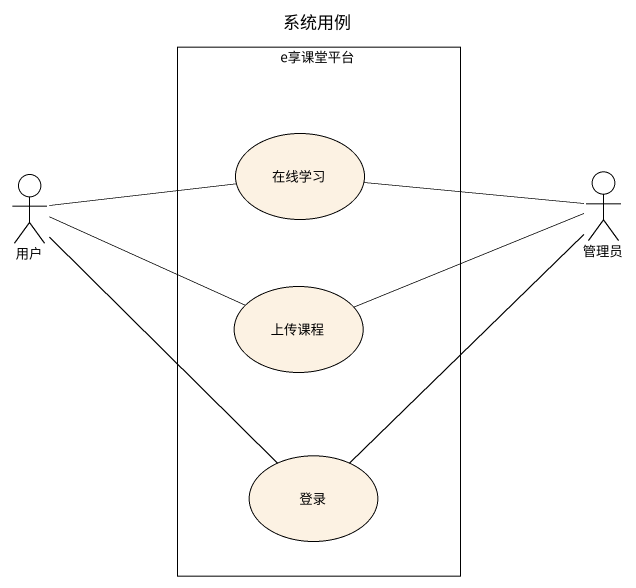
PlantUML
@startuml
title 系统用例
rectangle e享课堂平台 {
  usecase 在线学习
  usecase 上传课程
  usecase 登录
}
actor 用户
actor 管理员
在线学习 -right- 管理员
用户 -right- 在线学习
用户 -right- 上传课程
用户 -- 登录
上传课程 -right- 管理员
登录 -up- 管理员
@enduml
